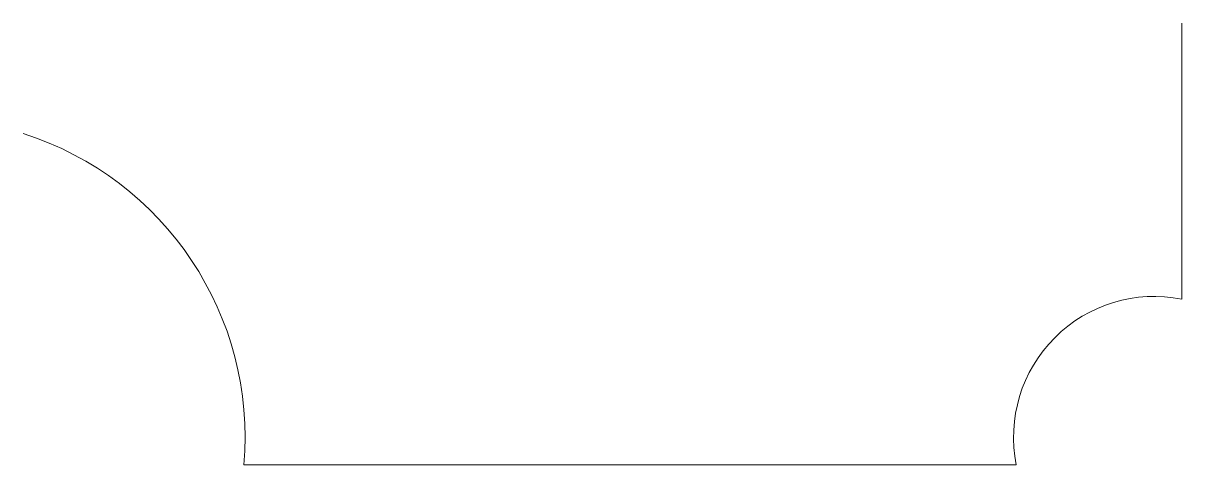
# Model space of a CAD drawing. Header units: millimetres. Extents: x 30 to 240, y 60 to 140.
import ezdxf

# ---------------------------------------------------------------- set-up
doc = ezdxf.new("R2010")
doc.units = ezdxf.units.MM
doc.layers.get('0').update_dxf_attribs({"linetype": 'CONTINUOUS', "lineweight": 0})

msp = doc.modelspace()

# ---------------------------------------------------------------- linework, layer by layer
for p, q in [((240, 90), (240, 140)), ((70, 60), (210, 60))]:
    msp.add_line(p, q)
for centre, radius, start, end in [((12.5, 65), 57.72, 355.0303, 72.3499), ((235, 65), 25.5, 78.6901, 191.3099)]:
    msp.add_arc(centre, radius, start, end)

doc.saveas('drawing.dxf')
